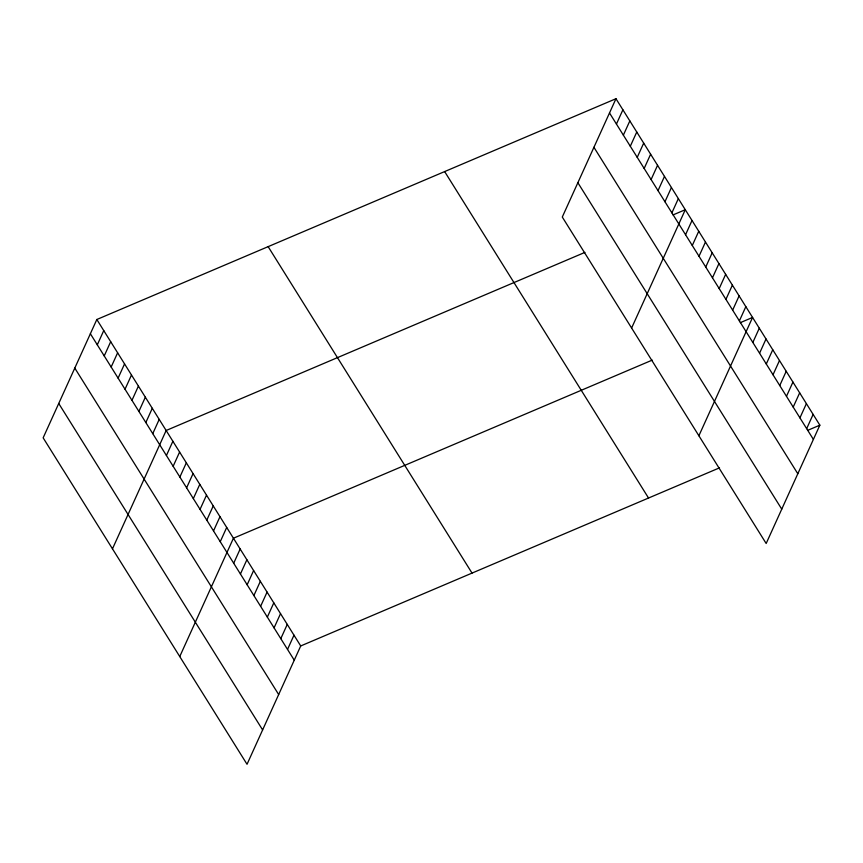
<?xml version="1.0" encoding="UTF-8"?>
<svg xmlns="http://www.w3.org/2000/svg" width="863" height="863" viewBox="0 0 863 863"><rect width="100%" height="100%" fill="white"/><g stroke="black" fill="none" stroke-linecap="round" stroke-linejoin="round"><path stroke-width="1.29" d="M615.966 98.716L562.288 217.044L766.171 543.496L819.85 425.168L615.966 98.716L96.829 319.504L43.15 437.832L247.034 764.284L300.712 645.956L719.505 467.843M97.303 344.833L103.754 330.594M104.229 355.934L110.691 341.694M111.165 367.034L117.627 352.794M118.102 378.134L124.552 363.895M125.027 389.235L131.489 374.995M131.963 400.335L138.414 386.095M138.889 411.435L145.351 397.196M145.825 422.536L152.287 408.296M152.762 433.636L159.213 419.396M112.47 548.825L166.149 430.497L584.941 252.384M166.419 455.502L172.88 441.263M173.15 466.279L179.601 452.039M179.871 477.045L186.332 462.816M186.602 487.822L193.064 473.582M193.334 498.598L199.785 484.359M200.054 509.364L206.516 495.135M206.786 520.141L213.247 505.901M213.517 530.918L219.979 516.678M220.248 541.684L226.699 527.455M179.752 656.549L233.431 538.221L652.223 360.119M233.7 563.237L240.162 548.997M240.432 574.003L246.883 559.763M247.152 584.78L253.614 570.54M253.884 595.556L260.346 581.317M260.615 606.322L267.077 592.083M267.347 617.099L273.798 602.859M274.067 627.876L280.529 613.636M280.799 638.642L287.26 624.402M287.53 649.418L293.981 635.179M616.441 124.056L622.892 109.817M623.366 135.157L629.828 120.917M630.303 146.257L636.765 132.017M637.228 157.357L643.69 143.118M644.165 168.458L650.626 154.218M651.101 179.558L657.552 165.318M658.027 190.647L664.488 176.419M664.963 201.748L671.425 187.519M671.899 212.848L678.35 198.609M631.608 328.037L685.287 209.709L673.043 214.919M685.556 234.725L692.018 220.486M692.288 245.491L698.739 231.262M699.008 256.268L705.47 242.028M705.74 267.045L712.202 252.805M712.471 277.81L718.922 263.582M719.192 288.587L725.654 274.348M725.923 299.364L732.385 285.124M732.655 310.13L739.106 295.901M739.386 320.907L745.837 306.667M698.89 435.772L752.568 317.444L740.335 322.643M752.838 342.449L759.3 328.21M759.569 353.226L766.02 338.986M766.29 364.003L772.752 349.763M773.021 374.769L779.483 360.529M779.753 385.545L786.204 371.306M786.473 396.322L792.935 382.082M793.205 407.088L799.667 392.848M799.936 417.865L806.398 403.625M806.668 428.631L813.119 414.402M807.617 430.378L819.85 425.168M609.505 112.956L813.388 439.407M593.927 147.303L797.811 473.755M577.865 182.697L781.759 509.148M444.65 171.575L648.534 498.027M268.145 246.645L472.029 573.097M96.829 319.504L300.712 645.956M90.367 333.733L294.251 660.184M74.79 368.091L278.673 694.542M58.727 403.474L262.622 729.925"/></g></svg>
